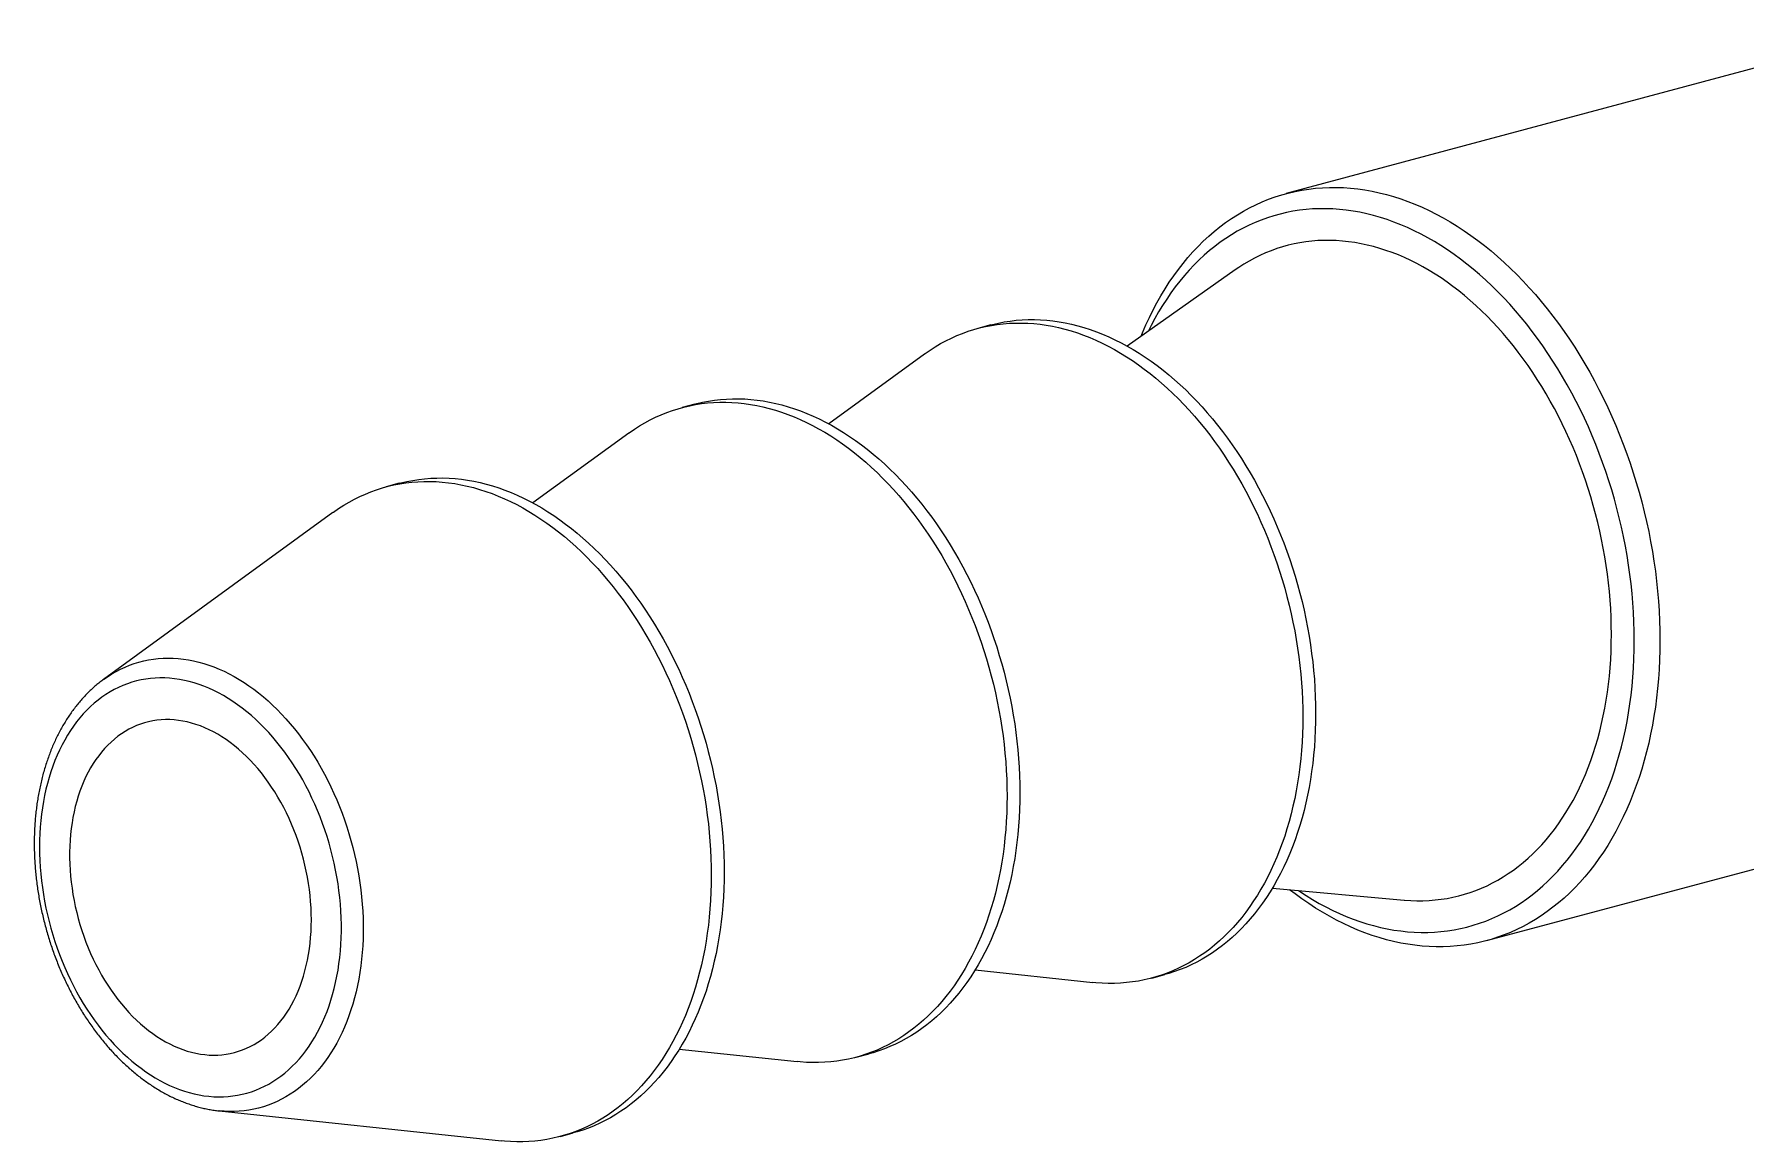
# Model space of a CAD drawing. Header units: inches. Extents: x 0.08 to 3.4, y 0.08 to 2.61.
# Drawn here: x 2.9249 to 3.1602, y 2.0359 to 2.1882 of the extents above; entities that cross this region are included whole.
import ezdxf

# ---------------------------------------------------------------- set-up
doc = ezdxf.new("R2010")
doc.units = ezdxf.units.IN
doc.header["$LTSCALE"] = 0.31586
doc.header["$MEASUREMENT"] = 0
doc.linetypes.add('SLD-Solid', pattern=[0])

msp = doc.modelspace()

# ---------------------------------------------------------------- linework, layer by layer
at = {"color": 7, "linetype": 'SLD-Solid', "lineweight": 25}
for p, q in [((3.1788372, 2.1881795), (3.0970446, 2.1662664)), ((3.0900417, 2.1557759), (3.0751688, 2.1452964)), ((3.0564148, 2.1481993), (3.0546471, 2.1477257)), ((3.0473146, 2.1441935), (3.0341465, 2.1346041)), ((3.0157574, 2.1373067), (3.0139897, 2.1368332)), ((3.0066573, 2.1333009), (2.9934892, 2.1237115)), ((2.9751001, 2.1264142), (2.9733324, 2.1259406)), ((2.9659999, 2.1224083), (2.934463, 2.0994423)), ((2.9344518, 2.0994342), (2.934463, 2.0994423)), ((3.1245719, 2.0635183), (3.2430086, 2.0952488)), ((3.0951424, 2.070743), (3.1132624, 2.0691027)), ((3.0542692, 2.0594947), (3.0704677, 2.0577729)), ((3.0785839, 2.0583795), (3.0803516, 2.0588531)), ((3.0136118, 2.0486021), (3.0298103, 2.0468804)), ((3.0379265, 2.047487), (3.0396942, 2.0479606)), ((2.9503584, 2.0401113), (2.989153, 2.0359878)), ((2.9972692, 2.0365944), (2.9990369, 2.037068))]:
    msp.add_line(p, q, dxfattribs=at)
at = {"color": 7, "linetype": 'SLD-Solid', "lineweight": 25, "flags": 128}
for points in [[(3.0771064, 2.1466617), (3.0772992, 2.147133), (3.0777576, 2.1481973), (3.0782387, 2.1492389), (3.0787421, 2.1502569), (3.0792675, 2.1512506), (3.0798145, 2.1522195), (3.0803827, 2.1531627), (3.0809718, 2.1540798), (3.0815813, 2.1549699), (3.0822109, 2.1558326), (3.08286, 2.1566673), (3.0835283, 2.1574733), (3.0842153, 2.1582501), (3.0849206, 2.1589972), (3.0856435, 2.1597141), (3.0863838, 2.1604003), (3.0871407, 2.1610553), (3.0879139, 2.1616786), (3.0887028, 2.1622699), (3.0895068, 2.1628287), (3.0903254, 2.1633547), (3.0911581, 2.1638474), (3.0920042, 2.1643066), (3.0928632, 2.164732), (3.0937345, 2.1651231), (3.0946176, 2.1654799), (3.0955117, 2.165802), (3.0964163, 2.1660891), (3.0973307, 2.1663412), (3.0982544, 2.1665581), (3.0991867, 2.1667395), (3.100127, 2.1668854), (3.1010746, 2.1669956), (3.1020288, 2.1670702), (3.1029891, 2.167109), (3.1039547, 2.167112), (3.104925, 2.1670792), (3.1058994, 2.1670106), (3.1068771, 2.1669064), (3.1078575, 2.1667665), (3.10884, 2.166591), (3.1098238, 2.1663801), (3.1108082, 2.1661339), (3.1117927, 2.1658526), (3.1127765, 2.1655364), (3.1137589, 2.1651854), (3.1147394, 2.1648), (3.1157171, 2.1643804), (3.1166914, 2.1639269), (3.1176618, 2.1634397), (3.1186274, 2.1629193), (3.1195877, 2.162366), (3.1205419, 2.1617801), (3.1214895, 2.1611621), (3.1224298, 2.1605124), (3.1233621, 2.1598314), (3.1242858, 2.1591197), (3.1252002, 2.1583776), (3.1261048, 2.1576057), (3.1269989, 2.1568046), (3.1278819, 2.1559747), (3.1287533, 2.1551166), (3.1296123, 2.154231), (3.1304584, 2.1533185), (3.1312911, 2.1523796), (3.1321097, 2.151415), (3.1329137, 2.1504253), (3.1337026, 2.1494114), (3.1344758, 2.1483737), (3.1352327, 2.1473131), (3.1359729, 2.1462303), (3.1366959, 2.1451261), (3.1374012, 2.1440011), (3.1380882, 2.1428561), (3.1387565, 2.141692), (3.1394056, 2.1405095), (3.1400352, 2.1393095), (3.1406447, 2.1380927), (3.1412338, 2.13686), (3.141802, 2.1356123), (3.142349, 2.1343504), (3.1428744, 2.1330751), (3.1433778, 2.1317874), (3.1438588, 2.1304881), (3.1443173, 2.1291781), (3.1447527, 2.1278583), (3.1451649, 2.1265296), (3.1455536, 2.125193), (3.1459184, 2.1238493), (3.1462592, 2.1224994), (3.1465756, 2.1211444), (3.1468676, 2.119785), (3.1471348, 2.1184223), (3.1473772, 2.1170572), (3.1475945, 2.1156906), (3.1477865, 2.1143235), (3.1479533, 2.1129567), (3.1480946, 2.1115913), (3.1482103, 2.1102281), (3.1483004, 2.1088682), (3.1483648, 2.1075123), (3.1484034, 2.1061615), (3.1484163, 2.1048167)], [(3.1448809, 2.1048167), (3.1448686, 2.1060983), (3.1448318, 2.1073856), (3.1447704, 2.1086777), (3.1446845, 2.1099738), (3.1445743, 2.1112729), (3.1444396, 2.1125741), (3.1442807, 2.1138766), (3.1440977, 2.1151795), (3.1438906, 2.1164819), (3.1436596, 2.1177828), (3.143405, 2.1190815), (3.1431267, 2.1203769), (3.1428251, 2.1216683), (3.1425004, 2.1229547), (3.1421527, 2.1242352), (3.1417823, 2.1255091), (3.1413895, 2.1267753), (3.1409745, 2.128033), (3.1405376, 2.1292814), (3.1400792, 2.1305197), (3.1395994, 2.1317469), (3.1390988, 2.1329622), (3.1385775, 2.1341648), (3.138036, 2.1353539), (3.1374746, 2.1365286), (3.1368937, 2.1376882), (3.1362937, 2.1388318), (3.1356751, 2.1399587), (3.1350382, 2.1410681), (3.1343835, 2.1421593), (3.1337114, 2.1432314), (3.1330224, 2.1442838), (3.132317, 2.1453157), (3.1315956, 2.1463264), (3.1308587, 2.1473153), (3.130107, 2.1482816), (3.1293407, 2.1492247), (3.1285606, 2.1501439), (3.1277671, 2.1510387), (3.1269607, 2.1519084), (3.1261421, 2.1527524), (3.1253117, 2.1535701), (3.1244702, 2.1543609), (3.1236181, 2.1551244), (3.122756, 2.15586), (3.1218846, 2.1565672), (3.1210043, 2.1572456), (3.1201158, 2.1578945), (3.1192197, 2.1585137), (3.1183167, 2.1591026), (3.1174073, 2.159661), (3.1164922, 2.1601883), (3.1155719, 2.1606842), (3.1146472, 2.1611485), (3.1137186, 2.1615807), (3.1127869, 2.1619806), (3.1118525, 2.1623479), (3.1109163, 2.1626823), (3.1099787, 2.1629837), (3.1090405, 2.1632518), (3.1081023, 2.1634864), (3.1071648, 2.1636874), (3.1062285, 2.1638546), (3.1052942, 2.1639879), (3.1043624, 2.1640873), (3.1034339, 2.1641526), (3.1025091, 2.1641839), (3.1015889, 2.164181), (3.1006738, 2.1641441), (3.0997644, 2.164073), (3.0988613, 2.1639679), (3.0979653, 2.1638289), (3.0970768, 2.163656), (3.0961965, 2.1634494), (3.095325, 2.1632091), (3.094463, 2.1629354), (3.0936109, 2.1626285), (3.0927694, 2.1622885), (3.091939, 2.1619157), (3.0911204, 2.1615104), (3.090314, 2.1610728), (3.0895205, 2.1606032), (3.0887403, 2.160102), (3.0879741, 2.1595694), (3.0872223, 2.1590059), (3.0864855, 2.1584119), (3.0857641, 2.1577877), (3.0850587, 2.1571338), (3.0843697, 2.1564506), (3.0836976, 2.1557386), (3.0830429, 2.1549983), (3.082406, 2.1542301), (3.0817873, 2.1534347), (3.0811874, 2.1526125), (3.0806065, 2.1517642), (3.0800451, 2.1508903), (3.0795036, 2.1499914), (3.0789823, 2.1490681), (3.0784816, 2.148121), (3.0781052, 2.1473655)], [(3.1417432, 2.1056574), (3.141732, 2.1068268), (3.1416984, 2.1080014), (3.1416424, 2.1091803), (3.141564, 2.1103629), (3.1414634, 2.1115483), (3.1413406, 2.1127356), (3.1411956, 2.1139241), (3.1410286, 2.1151129), (3.1408396, 2.1163013), (3.1406289, 2.1174883), (3.1403965, 2.1186733), (3.1401426, 2.1198553), (3.1398674, 2.1210336), (3.1395711, 2.1222074), (3.1392538, 2.1233758), (3.1389159, 2.1245381), (3.1385575, 2.1256935), (3.1381788, 2.1268411), (3.1377802, 2.1279803), (3.1373619, 2.1291101), (3.1369241, 2.1302299), (3.1364673, 2.1313388), (3.1359916, 2.1324361), (3.1354975, 2.1335211), (3.1349853, 2.134593), (3.1344553, 2.135651), (3.1339078, 2.1366946), (3.1333433, 2.1377228), (3.1327622, 2.1387351), (3.1321648, 2.1397307), (3.1315516, 2.1407089), (3.1309229, 2.1416692), (3.1302792, 2.1426108), (3.129621, 2.143533), (3.1289486, 2.1444353), (3.1282627, 2.145317), (3.1275635, 2.1461776), (3.1268517, 2.1470163), (3.1261276, 2.1478328), (3.1253919, 2.1486263), (3.1246449, 2.1493964), (3.1238872, 2.1501425), (3.1231194, 2.1508642), (3.1223419, 2.1515608), (3.1215553, 2.152232), (3.1207601, 2.1528773), (3.1199569, 2.1534962), (3.1191462, 2.1540884), (3.1183286, 2.1546533), (3.1175046, 2.1551907), (3.1166748, 2.1557002), (3.1158398, 2.1561813), (3.1150001, 2.1566339), (3.1141564, 2.1570575), (3.1133091, 2.1574518), (3.1124589, 2.1578167), (3.1116064, 2.1581519), (3.1107521, 2.158457), (3.1098966, 2.158732), (3.1090405, 2.1589766), (3.1081845, 2.1591907), (3.107329, 2.1593741), (3.1064747, 2.1595267), (3.1056222, 2.1596484), (3.104772, 2.159739), (3.1039247, 2.1597986), (3.1030809, 2.1598271), (3.1022413, 2.1598245), (3.1014062, 2.1597908), (3.1005765, 2.159726), (3.0997525, 2.1596301), (3.0989349, 2.1595032), (3.0981242, 2.1593455), (3.0973209, 2.1591569), (3.0965258, 2.1589377), (3.0957392, 2.158688), (3.0949617, 2.1584079), (3.0941938, 2.1580977), (3.0934362, 2.1577576), (3.0926892, 2.1573877), (3.0919534, 2.1569884), (3.0912294, 2.1565599), (3.0905175, 2.1561026), (3.0900417, 2.1557759)], [(3.0473146, 2.1441935), (3.0473933, 2.1442505), (3.0480925, 2.1447364), (3.0488043, 2.1451938), (3.0495284, 2.1456223), (3.0502641, 2.1460216), (3.0510111, 2.1463914), (3.0517688, 2.1467316), (3.0525366, 2.1470418), (3.0533141, 2.1473218), (3.0541007, 2.1475716), (3.0548959, 2.1477908), (3.0556991, 2.1479793), (3.0565098, 2.1481371), (3.0573274, 2.148264), (3.0581514, 2.1483598), (3.0589812, 2.1484247), (3.0598162, 2.1484584), (3.0606559, 2.148461), (3.0614996, 2.1484325), (3.0623469, 2.1483729), (3.0631971, 2.1482822), (3.0640496, 2.1481605), (3.0649039, 2.148008), (3.0657594, 2.1478246), (3.0666155, 2.1476105), (3.0674715, 2.1473659), (3.068327, 2.1470909), (3.0691813, 2.1467857), (3.0700338, 2.1464506), (3.070884, 2.1460857), (3.0717313, 2.1456913), (3.0725751, 2.1452677), (3.0734147, 2.1448152), (3.0742498, 2.144334), (3.0750795, 2.1438246), (3.0759035, 2.1432872), (3.0767211, 2.1427222), (3.0775318, 2.1421301), (3.0783351, 2.1415112), (3.0791302, 2.1408659), (3.0799168, 2.1401947), (3.0806943, 2.139498), (3.0814622, 2.1387764), (3.0822198, 2.1380303), (3.0829668, 2.1372602), (3.0837026, 2.1364666), (3.0844266, 2.1356502), (3.0851385, 2.1348114), (3.0858376, 2.1339509), (3.0865236, 2.1330691), (3.0871959, 2.1321669), (3.0878541, 2.1312446), (3.0884978, 2.130303), (3.0891265, 2.1293428), (3.0897397, 2.1283645), (3.0903371, 2.1273689), (3.0909183, 2.1263567), (3.0914828, 2.1253284), (3.0920302, 2.1242849), (3.0925602, 2.1232268), (3.0930725, 2.122155), (3.0935666, 2.12107), (3.0940422, 2.1199726), (3.0944991, 2.1188637), (3.0949368, 2.117744), (3.0953551, 2.1166141), (3.0957537, 2.115475), (3.0961324, 2.1143274), (3.0964908, 2.113172), (3.0968288, 2.1120097), (3.097146, 2.1108413), (3.0974423, 2.1096675), (3.0977175, 2.1084892), (3.0979714, 2.1073071), (3.0982038, 2.1061222), (3.0984145, 2.1049351), (3.0986035, 2.1037468), (3.0987705, 2.102558), (3.0989155, 2.1013695), (3.0990383, 2.1001821), (3.099139, 2.0989968), (3.0992173, 2.0978142), (3.0992733, 2.0966352), (3.0993069, 2.0954606), (3.0993181, 2.0942912), (3.0993069, 2.0931278), (3.0992733, 2.0919713), (3.0992173, 2.0908223), (3.099139, 2.0896817), (3.0990383, 2.0885502), (3.0989155, 2.0874287), (3.0987705, 2.0863179), (3.0986035, 2.0852186), (3.0984145, 2.0841315), (3.0982038, 2.0830573), (3.0979714, 2.0819969), (3.0977175, 2.0809509), (3.0974423, 2.07992), (3.097146, 2.078905), (3.0968288, 2.0779066), (3.0964908, 2.0769254), (3.0961324, 2.0759621), (3.0957537, 2.0750173), (3.0953551, 2.0740918), (3.0949368, 2.0731861), (3.0944991, 2.0723009), (3.0940422, 2.0714367), (3.0935666, 2.0705943), (3.0930725, 2.0697741), (3.0925602, 2.0689766), (3.0920302, 2.0682026), (3.0914828, 2.0674524), (3.0909183, 2.0667266), (3.0903371, 2.0660257), (3.0897397, 2.0653502), (3.0891265, 2.0647005), (3.0884978, 2.0640772), (3.0878541, 2.0634805), (3.0871959, 2.0629109), (3.0865236, 2.0623689), (3.0858376, 2.0618547), (3.0851385, 2.0613688), (3.0844266, 2.0609115), (3.0837026, 2.060483), (3.0829668, 2.0600837), (3.0822198, 2.0597138), (3.0814622, 2.0593737), (3.0806943, 2.0590635), (3.0799168, 2.0587834), (3.0791302, 2.0585337), (3.0783351, 2.0583145), (3.0775318, 2.0581259), (3.0767211, 2.0579682), (3.0759035, 2.0578413), (3.0750795, 2.0577454), (3.0742498, 2.0576806), (3.0734147, 2.0576469), (3.0725751, 2.0576443), (3.0717313, 2.0576728), (3.070884, 2.0577324), (3.0704677, 2.0577729)], [(3.0564148, 2.1481993), (3.0566636, 2.1482644), (3.0574668, 2.1484529), (3.0582775, 2.1486107), (3.0590951, 2.1487375), (3.0599191, 2.1488334), (3.0607489, 2.1488982), (3.0615839, 2.148932), (3.0624236, 2.1489346), (3.0632674, 2.1489061), (3.0641146, 2.1488465), (3.0649648, 2.1487558), (3.0658174, 2.1486341), (3.0666717, 2.1484815), (3.0675271, 2.1482982), (3.0683832, 2.1480841), (3.0692392, 2.1478395), (3.0700947, 2.1475645), (3.070949, 2.1472593), (3.0718015, 2.1469242), (3.0726517, 2.1465593), (3.073499, 2.1461649), (3.0743428, 2.1457413), (3.0751824, 2.1452888), (3.0760175, 2.1448076), (3.0768472, 2.1442982), (3.0776712, 2.1437608), (3.0784889, 2.1431958), (3.0792995, 2.1426037), (3.0801028, 2.1419848), (3.0808979, 2.1413395), (3.0816845, 2.1406683), (3.082462, 2.1399716), (3.0832299, 2.13925), (3.0839875, 2.1385038), (3.0847345, 2.1377338), (3.0854703, 2.1369402), (3.0861943, 2.1361238), (3.0869062, 2.135285), (3.0876053, 2.1344245), (3.0882913, 2.1335427), (3.0889636, 2.1326404), (3.0896219, 2.1317182), (3.0902655, 2.1307766), (3.0908942, 2.1298164), (3.0915074, 2.1288381), (3.0921048, 2.1278425), (3.092686, 2.1268303), (3.0932505, 2.125802), (3.0937979, 2.1247585), (3.0943279, 2.1237004), (3.0948402, 2.1226285), (3.0953343, 2.1215436), (3.0958099, 2.1204462), (3.0962668, 2.1193373), (3.0967045, 2.1182175), (3.0971228, 2.1170877), (3.0975215, 2.1159486), (3.0979001, 2.114801), (3.0982585, 2.1136456), (3.0985965, 2.1124833), (3.0989137, 2.1113148), (3.0992101, 2.1101411), (3.0994853, 2.1089628), (3.0997391, 2.1077807), (3.0999715, 2.1065958), (3.1001823, 2.1054087), (3.1003712, 2.1042204), (3.1005382, 2.1030315), (3.1006832, 2.1018431), (3.1008061, 2.1006557), (3.1009067, 2.0994704), (3.100985, 2.0982878), (3.101041, 2.0971088), (3.1010746, 2.0959342), (3.1010858, 2.0947648), (3.1010746, 2.0936014), (3.101041, 2.0924448), (3.100985, 2.0912959), (3.1009067, 2.0901552), (3.1008061, 2.0890238), (3.1006832, 2.0879023), (3.1005382, 2.0867915), (3.1003712, 2.0856922), (3.1001823, 2.0846051), (3.0999715, 2.0835309), (3.0997391, 2.0824705), (3.0994853, 2.0814245), (3.0992101, 2.0803936), (3.0989137, 2.0793786), (3.0985965, 2.0783802), (3.0982585, 2.077399), (3.0979001, 2.0764356), (3.0975215, 2.0754909), (3.0971228, 2.0745654), (3.0967045, 2.0736597), (3.0962668, 2.0727745), (3.0958099, 2.0719103), (3.0953343, 2.0710679), (3.0948402, 2.0702476), (3.0943279, 2.0694502), (3.0937979, 2.0686762), (3.0932505, 2.067926), (3.092686, 2.0672002), (3.0921048, 2.0664993), (3.0915074, 2.0658238), (3.0908942, 2.0651741), (3.0902655, 2.0645508), (3.0896219, 2.0639541), (3.0889636, 2.0633845), (3.0882913, 2.0628425), (3.0876053, 2.0623283), (3.0869062, 2.0618424), (3.0861943, 2.061385), (3.0854703, 2.0609566), (3.0847345, 2.0605573), (3.0839875, 2.0601874), (3.0832299, 2.0598473), (3.082462, 2.0595371), (3.0816845, 2.059257), (3.0808979, 2.0590073), (3.0803516, 2.0588531)], [(3.0066573, 2.1333009), (3.006736, 2.133358), (3.0074351, 2.1338439), (3.008147, 2.1343012), (3.008871, 2.1347297), (3.0096068, 2.135129), (3.0103538, 2.1354989), (3.0111114, 2.135839), (3.0118793, 2.1361492), (3.0126567, 2.1364293), (3.0134434, 2.136679), (3.0142385, 2.1368982), (3.0150417, 2.1370868), (3.0158524, 2.1372445), (3.0166701, 2.1373714), (3.017494, 2.1374673), (3.0183238, 2.1375321), (3.0191589, 2.1375658), (3.0199985, 2.1375684), (3.0208423, 2.1375399), (3.0216896, 2.1374803), (3.0225398, 2.1373897), (3.0233923, 2.137268), (3.0242466, 2.1371154), (3.0251021, 2.136932), (3.0259581, 2.1367179), (3.0268142, 2.1364733), (3.0276696, 2.1361983), (3.0285239, 2.1358932), (3.0293765, 2.135558), (3.0302267, 2.1351931), (3.0310739, 2.1347988), (3.0319177, 2.1343752), (3.0327574, 2.1339226), (3.0335924, 2.1334415), (3.0344222, 2.132932), (3.0352462, 2.1323947), (3.0360638, 2.1318297), (3.0368745, 2.1312375), (3.0376777, 2.1306186), (3.0384729, 2.1299733), (3.0392595, 2.1293021), (3.040037, 2.1286055), (3.0408048, 2.1278838), (3.0415625, 2.1271377), (3.0423094, 2.1263676), (3.0430452, 2.1255741), (3.0437693, 2.1247576), (3.0444811, 2.1239189), (3.0451803, 2.1230583), (3.0458662, 2.1221766), (3.0465386, 2.1212743), (3.0471968, 2.1203521), (3.0478405, 2.1194105), (3.0484691, 2.1184502), (3.0490824, 2.117472), (3.0496798, 2.1164764), (3.0502609, 2.1154641), (3.0508254, 2.1144359), (3.0513729, 2.1133924), (3.0519029, 2.1123343), (3.0524151, 2.1112624), (3.0529092, 2.1101774), (3.0533849, 2.1090801), (3.0538417, 2.1079712), (3.0542794, 2.1068514), (3.0546978, 2.1057216), (3.0550964, 2.1045824), (3.055475, 2.1034348), (3.0558335, 2.1022794), (3.0561714, 2.1011171), (3.0564887, 2.0999487), (3.056785, 2.0987749), (3.0570602, 2.0975966), (3.0573141, 2.0964146), (3.0575465, 2.0952296), (3.0577572, 2.0940426), (3.0579461, 2.0928542), (3.0581132, 2.0916654), (3.0582581, 2.0904769), (3.058381, 2.0892896), (3.0584816, 2.0881042), (3.05856, 2.0869216), (3.058616, 2.0857427), (3.0586496, 2.0845681), (3.0586608, 2.0833987), (3.0586496, 2.0822353), (3.058616, 2.0810787), (3.05856, 2.0799297), (3.0584816, 2.0787891), (3.058381, 2.0776577), (3.0582581, 2.0765362), (3.0581132, 2.0754254), (3.0579461, 2.074326), (3.0577572, 2.0732389), (3.0575465, 2.0721648), (3.0573141, 2.0711044), (3.0570602, 2.0700583), (3.056785, 2.0690275), (3.0564887, 2.0680125), (3.0561714, 2.067014), (3.0558335, 2.0660328), (3.055475, 2.0650695), (3.0550964, 2.0641248), (3.0546978, 2.0631992), (3.0542794, 2.0622935), (3.0538417, 2.0614083), (3.0533849, 2.0605442), (3.0529092, 2.0597017), (3.0524151, 2.0588815), (3.0519029, 2.0580841), (3.0513729, 2.05731), (3.0508254, 2.0565598), (3.0502609, 2.0558341), (3.0496798, 2.0551332), (3.0490824, 2.0544577), (3.0484691, 2.053808), (3.0478405, 2.0531846), (3.0471968, 2.0525879), (3.0465386, 2.0520184), (3.0458662, 2.0514763), (3.0451803, 2.0509622), (3.0444811, 2.0504763), (3.0437693, 2.0500189), (3.0430452, 2.0495904), (3.0423094, 2.0491911), (3.0415625, 2.0488213), (3.0408048, 2.0484811), (3.040037, 2.0481709), (3.0392595, 2.0478909), (3.0384729, 2.0476411), (3.0376777, 2.0474219), (3.0368745, 2.0472334), (3.0360638, 2.0470756), (3.0352462, 2.0469487), (3.0344222, 2.0468529), (3.0335924, 2.046788), (3.0327574, 2.0467543), (3.0319177, 2.0467517), (3.0310739, 2.0467802), (3.0302267, 2.0468398), (3.0298103, 2.0468804)], [(3.0157574, 2.1373067), (3.0160062, 2.1373718), (3.0168095, 2.1375604), (3.0176202, 2.1377181), (3.0184378, 2.137845), (3.0192618, 2.1379409), (3.0200915, 2.1380057), (3.0209266, 2.1380394), (3.0217662, 2.138042), (3.02261, 2.1380135), (3.0234573, 2.1379539), (3.0243075, 2.1378632), (3.02516, 2.1377416), (3.0260143, 2.137589), (3.0268698, 2.1374056), (3.0277258, 2.1371915), (3.0285819, 2.1369469), (3.0294374, 2.1366719), (3.0302916, 2.1363668), (3.0311442, 2.1360316), (3.0319944, 2.1356667), (3.0328416, 2.1352724), (3.0336854, 2.1348488), (3.0345251, 2.1343962), (3.0353601, 2.1339151), (3.0361899, 2.1334056), (3.0370139, 2.1328682), (3.0378315, 2.1323033), (3.0386422, 2.1317111), (3.0394454, 2.1310922), (3.0402406, 2.1304469), (3.0410272, 2.1297757), (3.0418047, 2.129079), (3.0425725, 2.1283574), (3.0433302, 2.1276113), (3.0440772, 2.1268412), (3.0448129, 2.1260477), (3.045537, 2.1252312), (3.0462488, 2.1243924), (3.046948, 2.1235319), (3.0476339, 2.1226502), (3.0483063, 2.1217479), (3.0489645, 2.1208256), (3.0496082, 2.1198841), (3.0502368, 2.1189238), (3.0508501, 2.1179456), (3.0514475, 2.11695), (3.0520286, 2.1159377), (3.0525931, 2.1149095), (3.0531406, 2.1138659), (3.0536706, 2.1128079), (3.0541828, 2.111736), (3.0546769, 2.110651), (3.0551526, 2.1095537), (3.0556094, 2.1084448), (3.0560472, 2.107325), (3.0564655, 2.1061952), (3.0568641, 2.105056), (3.0572428, 2.1039084), (3.0576012, 2.102753), (3.0579391, 2.1015907), (3.0582564, 2.1004223), (3.0585527, 2.0992485), (3.0588279, 2.0980702), (3.0590818, 2.0968882), (3.0593142, 2.0957032), (3.0595249, 2.0945162), (3.0597138, 2.0933278), (3.0598809, 2.092139), (3.0600259, 2.0909505), (3.0601487, 2.0897632), (3.0602493, 2.0885778), (3.0603277, 2.0873952), (3.0603837, 2.0862162), (3.0604173, 2.0850416), (3.0604285, 2.0838723), (3.0604173, 2.0827089), (3.0603837, 2.0815523), (3.0603277, 2.0804033), (3.0602493, 2.0792627), (3.0601487, 2.0781312), (3.0600259, 2.0770097), (3.0598809, 2.0758989), (3.0597138, 2.0747996), (3.0595249, 2.0737125), (3.0593142, 2.0726384), (3.0590818, 2.0715779), (3.0588279, 2.0705319), (3.0585527, 2.0695011), (3.0582564, 2.0684861), (3.0579391, 2.0674876), (3.0576012, 2.0665064), (3.0572428, 2.0655431), (3.0568641, 2.0645983), (3.0564655, 2.0636728), (3.0560472, 2.0627671), (3.0556094, 2.0618819), (3.0551526, 2.0610178), (3.0546769, 2.0601753), (3.0541828, 2.0593551), (3.0536706, 2.0585577), (3.0531406, 2.0577836), (3.0525931, 2.0570334), (3.0520286, 2.0563076), (3.0514475, 2.0556068), (3.0508501, 2.0549313), (3.0502368, 2.0542816), (3.0496082, 2.0536582), (3.0489645, 2.0530615), (3.0483063, 2.052492), (3.0476339, 2.0519499), (3.046948, 2.0514358), (3.0462488, 2.0509498), (3.045537, 2.0504925), (3.0448129, 2.050064), (3.0440772, 2.0496647), (3.0433302, 2.0492949), (3.0425725, 2.0489547), (3.0418047, 2.0486445), (3.0410272, 2.0483644), (3.0402406, 2.0481147), (3.0396942, 2.0479606)], [(2.9751001, 2.1264142), (2.9753489, 2.1264793), (2.9761521, 2.1266678), (2.9769628, 2.1268256), (2.9777804, 2.1269524), (2.9786044, 2.1270483), (2.9794342, 2.1271131), (2.9802692, 2.1271469), (2.9811089, 2.1271495), (2.9819527, 2.127121), (2.9827999, 2.1270614), (2.9836501, 2.1269707), (2.9845027, 2.126849), (2.9853569, 2.1266964), (2.9862124, 2.126513), (2.9870685, 2.126299), (2.9879245, 2.1260543), (2.98878, 2.1257794), (2.9896343, 2.1254742), (2.9904868, 2.1251391), (2.991337, 2.1247742), (2.9921843, 2.1243798), (2.9930281, 2.1239562), (2.9938677, 2.1235037), (2.9947028, 2.1230225), (2.9955325, 2.1225131), (2.9963565, 2.1219757), (2.9971742, 2.1214107), (2.9979848, 2.1208186), (2.9987881, 2.1201996), (2.9995832, 2.1195544), (3.0003698, 2.1188832), (3.0011473, 2.1181865), (3.0019152, 2.1174649), (3.0026728, 2.1167187), (3.0034198, 2.1159486), (3.0041556, 2.1151551), (3.0048796, 2.1143387), (3.0055915, 2.1134999), (3.0062906, 2.1126393), (3.0069766, 2.1117576), (3.0076489, 2.1108553), (3.0083071, 2.1099331), (3.0089508, 2.1089915), (3.0095795, 2.1080313), (3.0101927, 2.107053), (3.0107901, 2.1060574), (3.0113713, 2.1050451), (3.0119358, 2.1040169), (3.0124832, 2.1029734), (3.0130132, 2.1019153), (3.0135255, 2.1008434), (3.0140196, 2.0997585), (3.0144952, 2.0986611), (3.0149521, 2.0975522), (3.0153898, 2.0964324), (3.0158081, 2.0953026), (3.0162068, 2.0941635), (3.0165854, 2.0930158), (3.0169438, 2.0918605), (3.0172818, 2.0906982), (3.017599, 2.0895297), (3.0178954, 2.088356), (3.0181705, 2.0871777), (3.0184244, 2.0859956), (3.0186568, 2.0848107), (3.0188676, 2.0836236), (3.0190565, 2.0824353), (3.0192235, 2.0812464), (3.0193685, 2.080058), (3.0194914, 2.0788706), (3.019592, 2.0776853), (3.0196703, 2.0765027), (3.0197263, 2.0753237), (3.0197599, 2.0741491), (3.0197711, 2.0729797), (3.0197599, 2.0718163), (3.0197263, 2.0706597), (3.0196703, 2.0695107), (3.019592, 2.0683701), (3.0194914, 2.0672387), (3.0193685, 2.0661172), (3.0192235, 2.0650064), (3.0190565, 2.0639071), (3.0188676, 2.06282), (3.0186568, 2.0617458), (3.0184244, 2.0606854), (3.0181705, 2.0596394), (3.0178954, 2.0586085), (3.017599, 2.0575935), (3.0172818, 2.0565951), (3.0169438, 2.0556139), (3.0165854, 2.0546505), (3.0162068, 2.0537058), (3.0158081, 2.0527803), (3.0153898, 2.0518746), (3.0149521, 2.0509894), (3.0144952, 2.0501252), (3.0140196, 2.0492828), (3.0135255, 2.0484625), (3.0130132, 2.0476651), (3.0124832, 2.046891), (3.0119358, 2.0461409), (3.0113713, 2.0454151), (3.0107901, 2.0447142), (3.0101927, 2.0440387), (3.0095795, 2.043389), (3.0089508, 2.0427656), (3.0083071, 2.042169), (3.0076489, 2.0415994), (3.0069766, 2.0410574), (3.0062906, 2.0405432), (3.0055915, 2.0400573), (3.0048796, 2.0395999), (3.0041556, 2.0391715), (3.0034198, 2.0387722), (3.0026728, 2.0384023), (3.0019152, 2.0380622), (3.0011473, 2.037752), (3.0003698, 2.0374719), (2.9995832, 2.0372222), (2.9990369, 2.037068)], [(2.9659999, 2.1224083), (2.9660786, 2.1224654), (2.9667778, 2.1229513), (2.9674896, 2.1234087), (2.9682137, 2.1238372), (2.9689494, 2.1242365), (2.9696964, 2.1246063), (2.9704541, 2.1249465), (2.9712219, 2.1252567), (2.9719994, 2.1255367), (2.972786, 2.1257865), (2.9735812, 2.1260057), (2.9743844, 2.1261942), (2.9751951, 2.126352), (2.9760127, 2.1264788), (2.9768367, 2.1265747), (2.9776665, 2.1266395), (2.9785015, 2.1266733), (2.9793412, 2.1266759), (2.9801849, 2.1266474), (2.9810322, 2.1265878), (2.9818824, 2.1264971), (2.9827349, 2.1263754), (2.9835892, 2.1262228), (2.9844447, 2.1260395), (2.9853008, 2.1258254), (2.9861568, 2.1255808), (2.9870123, 2.1253058), (2.9878666, 2.1250006), (2.9887191, 2.1246655), (2.9895693, 2.1243006), (2.9904166, 2.1239062), (2.9912603, 2.1234826), (2.9921, 2.1230301), (2.992935, 2.1225489), (2.9937648, 2.1220395), (2.9945888, 2.1215021), (2.9954064, 2.1209371), (2.9962171, 2.120345), (2.9970203, 2.1197261), (2.9978155, 2.1190808), (2.9986021, 2.1184096), (2.9993796, 2.1177129), (3.0001475, 2.1169913), (3.0009051, 2.1162451), (3.0016521, 2.1154751), (3.0023879, 2.1146815), (3.0031119, 2.1138651), (3.0038238, 2.1130263), (3.0045229, 2.1121658), (3.0052089, 2.111284), (3.0058812, 2.1103817), (3.0065394, 2.1094595), (3.0071831, 2.1085179), (3.0078118, 2.1075577), (3.008425, 2.1065794), (3.0090224, 2.1055838), (3.0096036, 2.1045716), (3.0101681, 2.1035433), (3.0107155, 2.1024998), (3.0112455, 2.1014417), (3.0117578, 2.1003698), (3.0122519, 2.0992849), (3.0127275, 2.0981875), (3.0131844, 2.0970786), (3.0136221, 2.0959588), (3.0140404, 2.094829), (3.014439, 2.0936899), (3.0148177, 2.0925423), (3.0151761, 2.0913869), (3.0155141, 2.0902246), (3.0158313, 2.0890562), (3.0161276, 2.0878824), (3.0164028, 2.0867041), (3.0166567, 2.085522), (3.0168891, 2.0843371), (3.0170998, 2.08315), (3.0172888, 2.0819617), (3.0174558, 2.0807729), (3.0176008, 2.0795844), (3.0177236, 2.078397), (3.0178243, 2.0772117), (3.0179026, 2.0760291), (3.0179586, 2.0748501), (3.0179922, 2.0736755), (3.0180034, 2.0725061), (3.0179922, 2.0713427), (3.0179586, 2.0701861), (3.0179026, 2.0690372), (3.0178243, 2.0678965), (3.0177236, 2.0667651), (3.0176008, 2.0656436), (3.0174558, 2.0645328), (3.0172888, 2.0634335), (3.0170998, 2.0623464), (3.0168891, 2.0612722), (3.0166567, 2.0602118), (3.0164028, 2.0591658), (3.0161276, 2.0581349), (3.0158313, 2.0571199), (3.0155141, 2.0561215), (3.0151761, 2.0551403), (3.0148177, 2.054177), (3.014439, 2.0532322), (3.0140404, 2.0523067), (3.0136221, 2.051401), (3.0131844, 2.0505158), (3.0127275, 2.0496516), (3.0122519, 2.0488092), (3.0117578, 2.0479889), (3.0112455, 2.0471915), (3.0107155, 2.0464175), (3.0101681, 2.0456673), (3.0096036, 2.0449415), (3.0090224, 2.0442406), (3.008425, 2.0435651), (3.0078118, 2.0429154), (3.0071831, 2.0422921), (3.0065394, 2.0416954), (3.0058812, 2.0411258), (3.0052089, 2.0405838), (3.0045229, 2.0400696), (3.0038238, 2.0395837), (3.0031119, 2.0391264), (3.0023879, 2.0386979), (3.0016521, 2.0382986), (3.0009051, 2.0379287), (3.0001475, 2.0375886), (2.9993796, 2.0372784), (2.9986021, 2.0369983), (2.9978155, 2.0367486), (2.9970203, 2.0365294), (2.9962171, 2.0363408), (2.9954064, 2.0361831), (2.9945888, 2.0360562), (2.9937648, 2.0359603), (2.992935, 2.0358955), (2.9921, 2.0358618), (2.9912603, 2.0358591), (2.9904166, 2.0358877), (2.9895693, 2.0359473), (2.989153, 2.0359878)], [(3.1484163, 2.1048167), (3.1484034, 2.1034789), (3.1483648, 2.1021488), (3.1483004, 2.1008274), (3.1482103, 2.0995157), (3.1480946, 2.0982146), (3.1479533, 2.0969249), (3.1477865, 2.0956474), (3.1475945, 2.0943832), (3.1473772, 2.093133), (3.1471348, 2.0918978), (3.1468676, 2.0906783), (3.1465756, 2.0894754), (3.1462592, 2.0882899), (3.1459184, 2.0871226), (3.1455536, 2.0859744), (3.1451649, 2.084846), (3.1447527, 2.0837382), (3.1443173, 2.0826518), (3.1438588, 2.0815874), (3.1433778, 2.0805459), (3.1428744, 2.0795279), (3.142349, 2.0785341), (3.141802, 2.0775653), (3.1412338, 2.076622), (3.1406447, 2.075705), (3.1400352, 2.0748148), (3.1394056, 2.0739521), (3.1387565, 2.0731174), (3.1380882, 2.0723114), (3.1374012, 2.0715346), (3.1366959, 2.0707875), (3.1359729, 2.0700706), (3.1352327, 2.0693844), (3.1344758, 2.0687294), (3.1337026, 2.0681061), (3.1329137, 2.0675148), (3.1321097, 2.066956), (3.1312911, 2.06643), (3.1304584, 2.0659373), (3.1296123, 2.0654781), (3.1287533, 2.0650528), (3.1278819, 2.0646616), (3.1269989, 2.0643048), (3.1261048, 2.0639828), (3.1252002, 2.0636956), (3.1242858, 2.0634435), (3.1233621, 2.0632267), (3.1224298, 2.0630452), (3.1214895, 2.0628993), (3.1205419, 2.0627891), (3.1195877, 2.0627145), (3.1186274, 2.0626757), (3.1176618, 2.0626727), (3.1166914, 2.0627055), (3.1157171, 2.0627741), (3.1147394, 2.0628783), (3.1137589, 2.0630183), (3.1127765, 2.0631937), (3.1117927, 2.0634046), (3.1108082, 2.0636508), (3.1098238, 2.0639321), (3.10884, 2.0642484), (3.1078575, 2.0645993), (3.1068771, 2.0649847), (3.1058994, 2.0654043), (3.104925, 2.0658579), (3.1039547, 2.066345), (3.1029891, 2.0668654), (3.1020288, 2.0674187), (3.1010746, 2.0680046), (3.100127, 2.0686226), (3.0991867, 2.0692723), (3.0982544, 2.0699533), (3.0975031, 2.0705293)], [(3.09872, 2.0704192), (3.0988613, 2.0703238), (3.0997644, 2.0697349), (3.1006738, 2.0691766), (3.1015889, 2.0686493), (3.1025091, 2.0681533), (3.1034339, 2.0676891), (3.1043624, 2.0672569), (3.1052942, 2.066857), (3.1062285, 2.0664897), (3.1071648, 2.0661552), (3.1081023, 2.0658539), (3.1090405, 2.0655858), (3.1099787, 2.0653511), (3.1109163, 2.0651502), (3.1118525, 2.0649829), (3.1127869, 2.0648496), (3.1137186, 2.0647502), (3.1146472, 2.0646849), (3.1155719, 2.0646536), (3.1164922, 2.0646565), (3.1174073, 2.0646935), (3.1183167, 2.0647645), (3.1192197, 2.0648696), (3.1201158, 2.0650086), (3.1210043, 2.0651815), (3.1218846, 2.0653882), (3.122756, 2.0656284), (3.1236181, 2.0659021), (3.1244702, 2.066209), (3.1253117, 2.066549), (3.1261421, 2.0669218), (3.1269607, 2.0673271), (3.1277671, 2.0677647), (3.1285606, 2.0682343), (3.1293407, 2.0687356), (3.130107, 2.0692681), (3.1308587, 2.0698316), (3.1315956, 2.0704256), (3.132317, 2.0710498), (3.1330224, 2.0717038), (3.1337114, 2.072387), (3.1343835, 2.073099), (3.1350382, 2.0738393), (3.1356751, 2.0746074), (3.1362937, 2.0754028), (3.1368937, 2.076225), (3.1374746, 2.0770733), (3.138036, 2.0779472), (3.1385775, 2.0788462), (3.1390988, 2.0797695), (3.1395994, 2.0807165), (3.1400792, 2.0816867), (3.1405376, 2.0826793), (3.1409745, 2.0836936), (3.1413895, 2.084729), (3.1417823, 2.0857847), (3.1421527, 2.0868601), (3.1425004, 2.0879543), (3.1428251, 2.0890667), (3.1431267, 2.0901965), (3.143405, 2.0913428), (3.1436596, 2.092505), (3.1438906, 2.0936822), (3.1440977, 2.0948736), (3.1442807, 2.0960784), (3.1444396, 2.0972958), (3.1445743, 2.0985249), (3.1446845, 2.0997649), (3.1447704, 2.101015), (3.1448318, 2.1022742), (3.1448686, 2.1035417), (3.1448809, 2.1048167)], [(3.1132624, 2.0691027), (3.1133091, 2.0690985), (3.1141564, 2.0690389), (3.1150001, 2.0690104), (3.1158398, 2.069013), (3.1166748, 2.0690467), (3.1175046, 2.0691116), (3.1183286, 2.0692074), (3.1191462, 2.0693343), (3.1199569, 2.0694921), (3.1207601, 2.0696806), (3.1215553, 2.0698998), (3.1223419, 2.0701496), (3.1231194, 2.0704296), (3.1238872, 2.0707398), (3.1246449, 2.07108), (3.1253919, 2.0714498), (3.1261276, 2.0718491), (3.1268517, 2.0722776), (3.1275635, 2.072735), (3.1282627, 2.0732209), (3.1289486, 2.073735), (3.129621, 2.0742771), (3.1302792, 2.0748466), (3.1309229, 2.0754433), (3.1315516, 2.0760667), (3.1321648, 2.0767164), (3.1327622, 2.0773919), (3.1333433, 2.0780928), (3.1339078, 2.0788185), (3.1344553, 2.0795687), (3.1349853, 2.0803428), (3.1354975, 2.0811402), (3.1359916, 2.0819604), (3.1364673, 2.0828029), (3.1369241, 2.083667), (3.1373619, 2.0845522), (3.1377802, 2.0854579), (3.1381788, 2.0863835), (3.1385575, 2.0873282), (3.1389159, 2.0882915), (3.1392538, 2.0892727), (3.1395711, 2.0902712), (3.1398674, 2.0912862), (3.1401426, 2.092317), (3.1403965, 2.093363), (3.1406289, 2.0944235), (3.1408396, 2.0954976), (3.1410286, 2.0965847), (3.1411956, 2.0976841), (3.1413406, 2.0987948), (3.1414634, 2.0999164), (3.141564, 2.1010478), (3.1416424, 2.1021884), (3.1416984, 2.1033374), (3.141732, 2.104494), (3.1417432, 2.1056574)], [(2.9256649, 2.0764067), (2.9256759, 2.0754837), (2.9257089, 2.0745557), (2.9257638, 2.0736239), (2.9258406, 2.0726891), (2.9259391, 2.0717523), (2.9260594, 2.0708146), (2.9262013, 2.0698769), (2.9263645, 2.0689402), (2.9265491, 2.0680056), (2.9267546, 2.067074), (2.926981, 2.0661464), (2.927228, 2.0652238), (2.9274953, 2.0643071), (2.9277827, 2.0633973), (2.9280898, 2.0624955), (2.9284163, 2.0616025), (2.9287619, 2.0607193), (2.9291262, 2.0598469), (2.9295088, 2.0589861), (2.9299093, 2.0581378), (2.9303273, 2.0573031), (2.9307624, 2.0564827), (2.931214, 2.0556775), (2.9316818, 2.0548884), (2.9321651, 2.0541162), (2.9326636, 2.0533618), (2.9331766, 2.0526258), (2.9337036, 2.0519092), (2.9342441, 2.0512127), (2.9347975, 2.050537), (2.9353633, 2.0498828), (2.9359407, 2.0492508), (2.9365292, 2.0486417), (2.9371282, 2.0480561), (2.937737, 2.0474947), (2.938355, 2.046958), (2.9389816, 2.0464467), (2.939616, 2.0459612), (2.9402577, 2.0455021), (2.9409058, 2.0450699), (2.9415598, 2.0446649), (2.9422189, 2.0442878), (2.9428825, 2.0439387), (2.9435498, 2.0436182), (2.9442202, 2.0433266), (2.9448928, 2.0430641), (2.9455671, 2.042831), (2.9462423, 2.0426277), (2.9469176, 2.0424542), (2.9475924, 2.0423109), (2.948266, 2.0421978), (2.9489376, 2.042115), (2.9496065, 2.0420627), (2.950272, 2.042041), (2.9509335, 2.0420497), (2.9515901, 2.0420889), (2.9522413, 2.0421587), (2.9528863, 2.0422588), (2.9535244, 2.0423893), (2.954155, 2.0425499), (2.9547773, 2.0427405), (2.9553908, 2.0429608), (2.9559948, 2.0432108), (2.9565887, 2.04349), (2.9571717, 2.0437982), (2.9577433, 2.0441351), (2.958303, 2.0445003), (2.95885, 2.0448934), (2.9593839, 2.045314), (2.959904, 2.0457617), (2.9604098, 2.0462359), (2.9609007, 2.0467363), (2.9613763, 2.0472622), (2.9618361, 2.0478131), (2.9622795, 2.0483884), (2.9627061, 2.0489875), (2.9631154, 2.0496098), (2.963507, 2.0502546), (2.9638805, 2.0509212), (2.9642355, 2.0516089), (2.9645716, 2.052317), (2.9648885, 2.0530448), (2.9651857, 2.0537914), (2.9654631, 2.0545561), (2.9657203, 2.0553381), (2.965957, 2.0561365), (2.966173, 2.0569505), (2.9663681, 2.0577792), (2.966542, 2.0586218), (2.9666946, 2.0594773), (2.9668257, 2.0603449), (2.9669351, 2.0612237), (2.9670228, 2.0621126), (2.9670887, 2.0630107), (2.9671326, 2.0639172), (2.9671546, 2.064831), (2.9671546, 2.0657512), (2.9671326, 2.0666769), (2.9670887, 2.0676069), (2.9670228, 2.0685403), (2.9669351, 2.0694762), (2.9668257, 2.0704136), (2.9666946, 2.0713514), (2.966542, 2.0722887), (2.9663681, 2.0732245), (2.966173, 2.0741577), (2.965957, 2.0750875), (2.9657203, 2.0760127), (2.9654631, 2.0769325), (2.9651857, 2.0778458), (2.9648885, 2.0787517), (2.9645716, 2.0796493), (2.9642355, 2.0805375), (2.9638805, 2.0814154), (2.963507, 2.0822822), (2.9631154, 2.0831368), (2.9627061, 2.0839784), (2.9622795, 2.0848061), (2.9618361, 2.085619), (2.9613763, 2.0864162), (2.9609007, 2.087197), (2.9604098, 2.0879604), (2.959904, 2.0887057), (2.9593839, 2.089432), (2.95885, 2.0901387), (2.958303, 2.0908249), (2.9577433, 2.09149), (2.9571717, 2.0921332), (2.9565887, 2.0927538), (2.9559948, 2.0933512), (2.9553908, 2.0939247), (2.9547773, 2.0944739), (2.954155, 2.0949979), (2.9535244, 2.0954964), (2.9528863, 2.0959688), (2.9522413, 2.0964145), (2.9515901, 2.0968331), (2.9509335, 2.0972242), (2.950272, 2.0975874), (2.9496065, 2.0979222), (2.9489376, 2.0982283), (2.948266, 2.0985054), (2.9475924, 2.0987532), (2.9469176, 2.0989715), (2.9462423, 2.0991599), (2.9455671, 2.0993183), (2.9448928, 2.0994466), (2.9442202, 2.0995445), (2.9435498, 2.099612), (2.9428825, 2.0996491), (2.9422189, 2.0996556), (2.9415598, 2.0996316), (2.9409058, 2.0995771), (2.9402577, 2.0994921), (2.939616, 2.0993768), (2.9389816, 2.0992313), (2.938355, 2.0990557), (2.937737, 2.0988502), (2.9371282, 2.098615), (2.9365292, 2.0983504), (2.9359407, 2.0980566), (2.9353633, 2.097734), (2.9347975, 2.0973829), (2.9342441, 2.0970037), (2.9337036, 2.0965968), (2.9331766, 2.0961626), (2.9326636, 2.0957016), (2.9321651, 2.0952142), (2.9316818, 2.094701), (2.931214, 2.0941625), (2.9307624, 2.0935994), (2.9303273, 2.0930121), (2.9299093, 2.0924013), (2.9295088, 2.0917677), (2.9291262, 2.0911119), (2.9287619, 2.0904346), (2.9284163, 2.0897366), (2.9280898, 2.0890186), (2.9277827, 2.0882813), (2.9274953, 2.0875255), (2.927228, 2.0867521), (2.926981, 2.0859618), (2.9267546, 2.0851555), (2.9265491, 2.084334), (2.9263645, 2.0834983), (2.9262013, 2.0826491), (2.9260594, 2.0817874), (2.9259391, 2.0809141), (2.9258406, 2.0800302), (2.9257638, 2.0791365), (2.9257089, 2.0782341), (2.9256759, 2.0773238), (2.9256649, 2.0764067)], [(2.9630276, 2.0663968), (2.9630166, 2.0672218), (2.9629838, 2.0680516), (2.9629291, 2.0688851), (2.9628526, 2.0697212), (2.9627544, 2.0705588), (2.9626346, 2.0713968), (2.9624935, 2.072234), (2.9623311, 2.0730694), (2.9621478, 2.0739019), (2.9619437, 2.0747303), (2.9617191, 2.0755536), (2.9614743, 2.0763708), (2.9612097, 2.0771806), (2.9609255, 2.0779821), (2.9606222, 2.0787742), (2.9603001, 2.0795558), (2.9599598, 2.0803259), (2.9596015, 2.0810836), (2.9592259, 2.0818277), (2.9588333, 2.0825574), (2.9584244, 2.0832716), (2.9579996, 2.0839695), (2.9575596, 2.08465), (2.9571048, 2.0853123), (2.956636, 2.0859556), (2.9561536, 2.0865789), (2.9556584, 2.0871815), (2.955151, 2.0877625), (2.9546321, 2.0883212), (2.9541023, 2.0888569), (2.9535624, 2.0893688), (2.9530131, 2.0898563), (2.952455, 2.0903188), (2.951889, 2.0907555), (2.9513158, 2.091166), (2.9507361, 2.0915497), (2.9501507, 2.0919061), (2.9495603, 2.0922347), (2.9489658, 2.0925352), (2.9483679, 2.092807), (2.9477675, 2.0930498), (2.9471652, 2.0932634), (2.946562, 2.0934474), (2.9459586, 2.0936016), (2.9453557, 2.0937258), (2.9447543, 2.0938198), (2.944155, 2.0938835), (2.9435587, 2.0939169), (2.9429662, 2.0939198), (2.9423782, 2.0938923), (2.9417956, 2.0938344), (2.941219, 2.0937462), (2.9406493, 2.0936277), (2.9400871, 2.0934793), (2.9395333, 2.0933009), (2.9389886, 2.093093), (2.9384537, 2.0928557), (2.9379293, 2.0925894), (2.937416, 2.0922945), (2.9369147, 2.0919712), (2.9364258, 2.0916201), (2.9359501, 2.0912416), (2.9354882, 2.0908362), (2.9350408, 2.0904044), (2.9346083, 2.0899469), (2.9341914, 2.0894641), (2.9337906, 2.0889568), (2.9334064, 2.0884256), (2.9330394, 2.0878713), (2.93269, 2.0872944), (2.9323588, 2.0866959), (2.932046, 2.0860765), (2.9317522, 2.085437), (2.9314778, 2.0847783), (2.931223, 2.0841012), (2.9309883, 2.0834066), (2.9307739, 2.0826954), (2.9305802, 2.0819686), (2.9304073, 2.0812272), (2.9302555, 2.0804721), (2.9301251, 2.0797042), (2.9300161, 2.0789247), (2.9299287, 2.0781346), (2.9298631, 2.0773348), (2.9298193, 2.0765265), (2.9297974, 2.0757107), (2.9297974, 2.0748884), (2.9298193, 2.0740609), (2.9298631, 2.0732291), (2.9299287, 2.0723942), (2.9300161, 2.0715572), (2.9301251, 2.0707193), (2.9302555, 2.0698816), (2.9304073, 2.0690451), (2.9305802, 2.068211), (2.9307739, 2.0673804), (2.9309883, 2.0665544), (2.931223, 2.0657341), (2.9314778, 2.0649204), (2.9317522, 2.0641146), (2.932046, 2.0633177), (2.9323588, 2.0625307), (2.93269, 2.0617547), (2.9330394, 2.0609907), (2.9334064, 2.0602397), (2.9337906, 2.0595027), (2.9341914, 2.0587806), (2.9346083, 2.0580745), (2.9350408, 2.0573852), (2.9354882, 2.0567136), (2.9359501, 2.0560607), (2.9364258, 2.0554273), (2.9369147, 2.0548143), (2.937416, 2.0542224), (2.9379293, 2.0536524), (2.9384537, 2.0531051), (2.9389886, 2.0525812), (2.9395333, 2.0520814), (2.9400871, 2.0516064), (2.9406493, 2.0511567), (2.941219, 2.050733), (2.9417956, 2.0503359), (2.9423782, 2.0499657), (2.9429662, 2.0496232), (2.9435587, 2.0493086), (2.944155, 2.0490224), (2.9447543, 2.0487651), (2.9453557, 2.0485368), (2.9459586, 2.048338), (2.946562, 2.0481689), (2.9471652, 2.0480296), (2.9477675, 2.0479205), (2.9483679, 2.0478416), (2.9489658, 2.0477931), (2.9495603, 2.047775), (2.9501507, 2.0477873), (2.9507361, 2.04783), (2.9513158, 2.0479031), (2.951889, 2.0480064), (2.952455, 2.0481399), (2.9530131, 2.0483033), (2.9535624, 2.0484964), (2.9541023, 2.0487191), (2.9546321, 2.0489709), (2.955151, 2.0492516), (2.9556584, 2.0495607), (2.9561536, 2.049898), (2.956636, 2.0502629), (2.9571048, 2.0506549), (2.9575596, 2.0510735), (2.9579996, 2.0515183), (2.9584244, 2.0519885), (2.9588333, 2.0524836), (2.9592259, 2.0530029), (2.9596015, 2.0535458), (2.9599598, 2.0541115), (2.9603001, 2.0546993), (2.9606222, 2.0553083), (2.9609255, 2.0559379), (2.9612097, 2.0565871), (2.9614743, 2.0572551), (2.9617191, 2.0579411), (2.9619437, 2.0586441), (2.9621478, 2.0593632), (2.9623311, 2.0600974), (2.9624935, 2.0608458), (2.9626346, 2.0616074), (2.9627544, 2.0623812), (2.9628526, 2.0631662), (2.9629291, 2.0639613), (2.9629838, 2.0647655), (2.9630166, 2.0655777), (2.9630276, 2.0663968)], [(2.9503584, 2.0401113), (2.9503396, 2.0401133), (2.950322, 2.0401152)]]:
    msp.add_lwpolyline(points, dxfattribs=at)
at = {"color": 8, "linetype": 'SLD-Solid', "lineweight": 25, "flags": 128}
msp.add_lwpolyline([(2.934463, 2.0994423), (2.9350042, 2.0998199), (2.9355889, 2.1001922), (2.9361854, 2.1005361), (2.9367932, 2.1008514), (2.9374116, 2.1011377), (2.9380401, 2.1013948), (2.9386781, 2.1016223), (2.9393249, 2.1018201), (2.9399799, 2.101988), (2.9406424, 2.1021258), (2.9413119, 2.1022334), (2.9419876, 2.1023107), (2.9426689, 2.1023575), (2.9433551, 2.102374), (2.9440456, 2.1023599), (2.9447397, 2.1023154), (2.9454367, 2.1022405), (2.9461359, 2.1021353), (2.9468367, 2.1019999), (2.9475383, 2.1018343), (2.94824, 2.1016388), (2.9489413, 2.1014136), (2.9496414, 2.1011588), (2.9503396, 2.1008748), (2.9510352, 2.1005618), (2.9517275, 2.1002201), (2.952416, 2.09985), (2.9530999, 2.0994519), (2.9537784, 2.0990262), (2.9544511, 2.0985734), (2.9551172, 2.0980937), (2.955776, 2.0975878), (2.956427, 2.0970562), (2.9570695, 2.0964992), (2.9577028, 2.0959175), (2.9583263, 2.0953117), (2.9589395, 2.0946823), (2.9595418, 2.09403), (2.9601324, 2.0933554), (2.9607109, 2.0926591), (2.9612768, 2.0919418), (2.9618294, 2.0912043), (2.9623681, 2.0904472), (2.9628926, 2.0896713), (2.9634022, 2.0888774), (2.9638965, 2.0880662), (2.964375, 2.0872385), (2.9648373, 2.0863951), (2.9652827, 2.0855369), (2.9657111, 2.0846646), (2.9661218, 2.0837793), (2.9665145, 2.0828816), (2.9668889, 2.0819725), (2.9672445, 2.0810529), (2.9675811, 2.0801236), (2.9678982, 2.0791856), (2.9681957, 2.0782398), (2.9684731, 2.0772872), (2.9687302, 2.0763286), (2.9689668, 2.0753649), (2.9691826, 2.0743973), (2.9693775, 2.0734264), (2.9695511, 2.0724534), (2.9697035, 2.0714792), (2.9698343, 2.0705047), (2.9699436, 2.0695309), (2.9700311, 2.0685587), (2.9700968, 2.067589), (2.9701407, 2.066623), (2.9701626, 2.0656613), (2.9701626, 2.0647051), (2.9701407, 2.0637552), (2.9700968, 2.0628126), (2.9700311, 2.0618782), (2.9699436, 2.0609529), (2.9698343, 2.0600376), (2.9697035, 2.0591333), (2.9695511, 2.0582407), (2.9693775, 2.0573607), (2.9691826, 2.0564943), (2.9689668, 2.0556422), (2.9687302, 2.0548054), (2.9684731, 2.0539846), (2.9681957, 2.0531805), (2.9678982, 2.0523941), (2.9675811, 2.0516261), (2.9672445, 2.0508772), (2.9668889, 2.0501481), (2.9665145, 2.0494396), (2.9661218, 2.0487524), (2.9657111, 2.048087), (2.9652827, 2.0474443), (2.9648373, 2.0468248), (2.964375, 2.0462291), (2.9638965, 2.0456578), (2.9634022, 2.0451114), (2.9628926, 2.0445906), (2.9623681, 2.0440957), (2.9618294, 2.0436273), (2.9612768, 2.0431859), (2.9607109, 2.0427718), (2.9601324, 2.0423855), (2.9595418, 2.0420273), (2.9589395, 2.0416977), (2.9583263, 2.0413969), (2.9577028, 2.0411252), (2.9570695, 2.0408828), (2.956427, 2.0406701), (2.955776, 2.0404872), (2.9551172, 2.0403344), (2.9544511, 2.0402117), (2.9537784, 2.0401192), (2.9530999, 2.0400571), (2.952416, 2.0400255), (2.9517275, 2.0400243), (2.9510352, 2.0400536), (2.9503584, 2.0401113)], dxfattribs=at)
at = {"color": 7, "linetype": 'SLD-Solid', "lineweight": 25}
for points, knots in [([(2.9344516, 2.0994324), (2.9342859, 2.0993096), (2.9339341, 2.0990489), (2.9334121, 2.0986206), (2.9328823, 2.0981542), (2.9323661, 2.0976632), (2.9318638, 2.0971488), (2.9313757, 2.0966112), (2.9309025, 2.0960509), (2.9304447, 2.0954683), (2.9300026, 2.094864), (2.9295767, 2.0942385), (2.9291674, 2.0935924), (2.9287753, 2.0929263), (2.9284005, 2.0922408), (2.9280436, 2.0915367), (2.9277048, 2.0908146), (2.9273845, 2.0900751), (2.9270829, 2.089319), (2.9268003, 2.0885471), (2.926537, 2.08776), (2.9262931, 2.0869585), (2.9260688, 2.0861434), (2.9258644, 2.0853155), (2.9256798, 2.0844754), (2.9255154, 2.083624), (2.9253712, 2.0827621), (2.9252472, 2.0818903), (2.9251435, 2.0810096), (2.9250602, 2.0801207), (2.9249972, 2.0792243), (2.924955, 2.0783212), (2.9249353, 2.0775392), (2.9249334, 2.0770575), (2.9249327, 2.0768803)], [0, 0, 0, 0, 0.02762603, 0.05868413, 0.08981866, 0.12103154, 0.15232335, 0.1836934, 0.21513989, 0.24665998, 0.27824998, 0.30990549, 0.34162159, 0.37339299, 0.40521417, 0.43707957, 0.46898367, 0.5009211, 0.53288677, 0.56487587, 0.59688397, 0.62890703, 0.6609414, 0.69298385, 0.72503154, 0.75708202, 0.7891327, 0.82118184, 0.85322809, 0.88527042, 0.91730802, 0.94934032, 0.98136695, 1, 1, 1, 1]), ([(2.9249327, 2.0768803), (2.9249333, 2.0767175), (2.924935, 2.0762497), (2.9249534, 2.0754736), (2.9249946, 2.0745515), (2.9250562, 2.0736267), (2.925138, 2.0727001), (2.9252399, 2.0717725), (2.9253617, 2.0708446), (2.9255034, 2.0699171), (2.9256648, 2.068991), (2.9258458, 2.068067), (2.9260461, 2.0671459), (2.9262657, 2.0662284), (2.9265044, 2.0653154), (2.9267618, 2.0644076), (2.9270379, 2.0635057), (2.9273324, 2.0626106), (2.927645, 2.061723), (2.9279756, 2.0608437), (2.9283237, 2.0599734), (2.9286892, 2.0591129), (2.9290718, 2.0582628), (2.9294711, 2.057424), (2.9298868, 2.0565971), (2.9303186, 2.0557829), (2.9307662, 2.0549821), (2.9312293, 2.0541954), (2.9317073, 2.0534234), (2.9322001, 2.0526669), (2.9327071, 2.0519265), (2.9332281, 2.0512028), (2.9337625, 2.0504967), (2.93431, 2.0498086), (2.9348702, 2.0491392), (2.9354425, 2.0484891), (2.9360265, 2.0478591), (2.9366218, 2.0472495), (2.9372277, 2.0466612), (2.937844, 2.0460946), (2.9384699, 2.0455502), (2.939105, 2.0450287), (2.9397487, 2.0445306), (2.9404004, 2.0440564), (2.9410595, 2.0436065), (2.9417254, 2.0431815), (2.9423975, 2.0427818), (2.9430752, 2.0424077), (2.9437576, 2.0420598), (2.9444443, 2.0417383), (2.9451345, 2.0414435), (2.9458274, 2.0411758), (2.9465225, 2.0409353), (2.9472189, 2.0407223), (2.947916, 2.0405371), (2.9486131, 2.0403792), (2.9493094, 2.0402507), (2.9498782, 2.0401636), (2.9502144, 2.0401295), (2.9503192, 2.0401189)], [0, 0, 0, 0, 0.00956049, 0.02746832, 0.04537248, 0.06327353, 0.08117168, 0.09906716, 0.11696024, 0.13485125, 0.15274052, 0.17062843, 0.18851535, 0.20640169, 0.22428786, 0.24217428, 0.26006127, 0.27794921, 0.29583851, 0.3137296, 0.33162286, 0.34951868, 0.36741743, 0.38531944, 0.40322503, 0.42113446, 0.43904795, 0.45696569, 0.4748878, 0.4928143, 0.51074518, 0.52868029, 0.54661942, 0.5645622, 0.58250815, 0.60045663, 0.61840686, 0.63635765, 0.65430759, 0.6722552, 0.6901988, 0.70813646, 0.72606601, 0.74398505, 0.76189092, 0.7797808, 0.79765162, 0.81550023, 0.83332335, 0.85111766, 0.86887993, 0.88660702, 0.90429603, 0.9219444, 0.93954996, 0.9571111, 0.97462677, 0.99209664, 1, 1, 1, 1])]:
    msp.add_open_spline(points, degree=3, knots=knots, dxfattribs=at)

doc.saveas('drawing.dxf')
